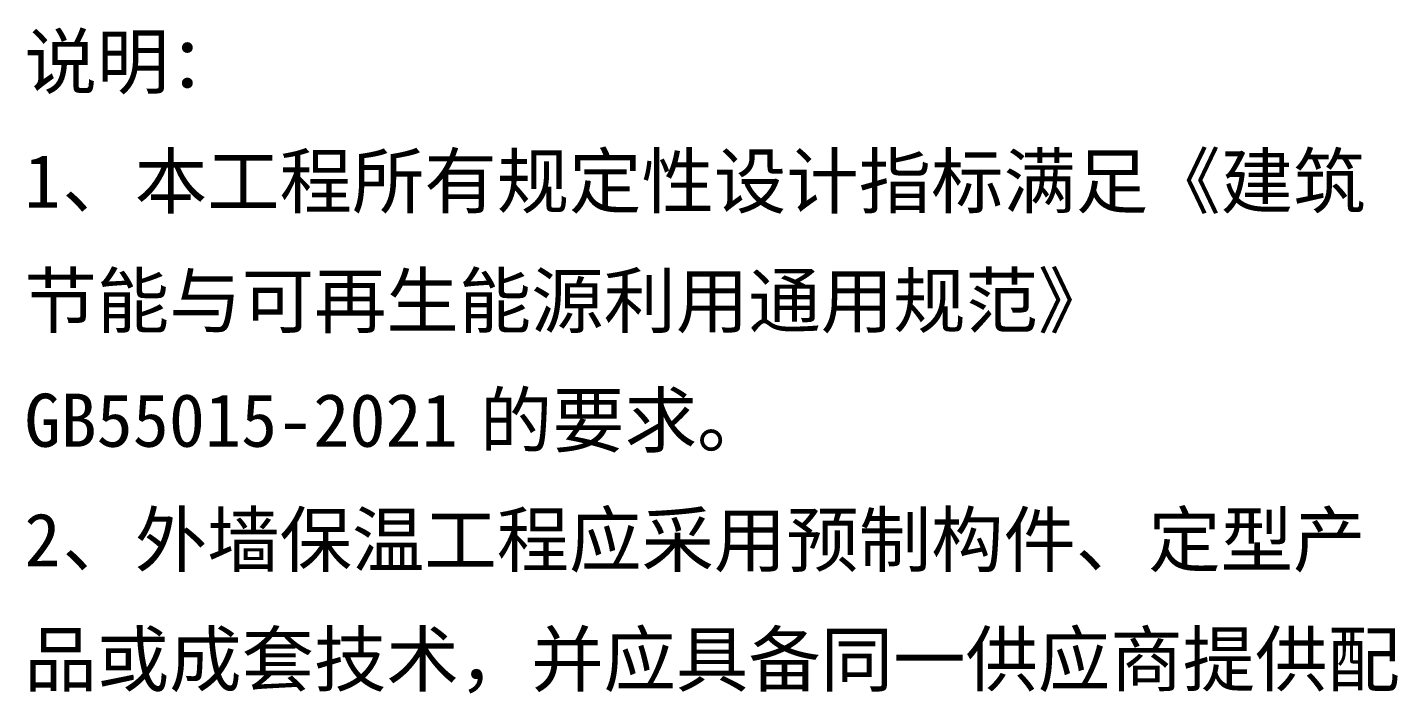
# Model space of a CAD drawing. Extents: x 1109697 to 1467097, y -139975 to 53891.
# Drawn here: x 1174242 to 1183991, y -124258 to -119521 of the extents above; entities that cross this region are included whole.
import ezdxf

# ---------------------------------------------------------------- set-up
doc = ezdxf.new("R2010")
doc.units = 0
doc.header["$LTSCALE"] = 1000
doc.header["$MEASUREMENT"] = 0
doc.layers.add('PUB_TEXT', color=7, linetype='Continuous')
doc.styles.add('ST', font='')
doc.styles.get('ST').set_extended_font_data('NSimSun')

msp = doc.modelspace()

# ---------------------------------------------------------------- texts
at = {"layer": 'PUB_TEXT', "style": 'ST'}
for s, height, p in [('说明：', 377.64, (1174221, -119953.1)), ('、本工程所有规定性设计指标满足《建筑', 377.637, (1174491, -120803.1)), ('1', 377.6, (1174221, -120803.1)), ('节能与可再生能源利用通用规范》', 377.637, (1174221, -121653.1)), ('GB55015-2021', 377.637, (1174221, -122503.1)), ('的要求。', 377.64, (1177461.5, -122503.1)), ('、外墙保温工程应采用预制构件、定型产', 377.637, (1174491, -123353.1)), ('2', 377.6, (1174221, -123353.1)), ('品或成套技术，并应具备同一供应商提供配', 377.637, (1174221, -124203.1))]:
    msp.add_text(s, height=height, dxfattribs=at).set_placement(p)

doc.saveas('drawing.dxf')
